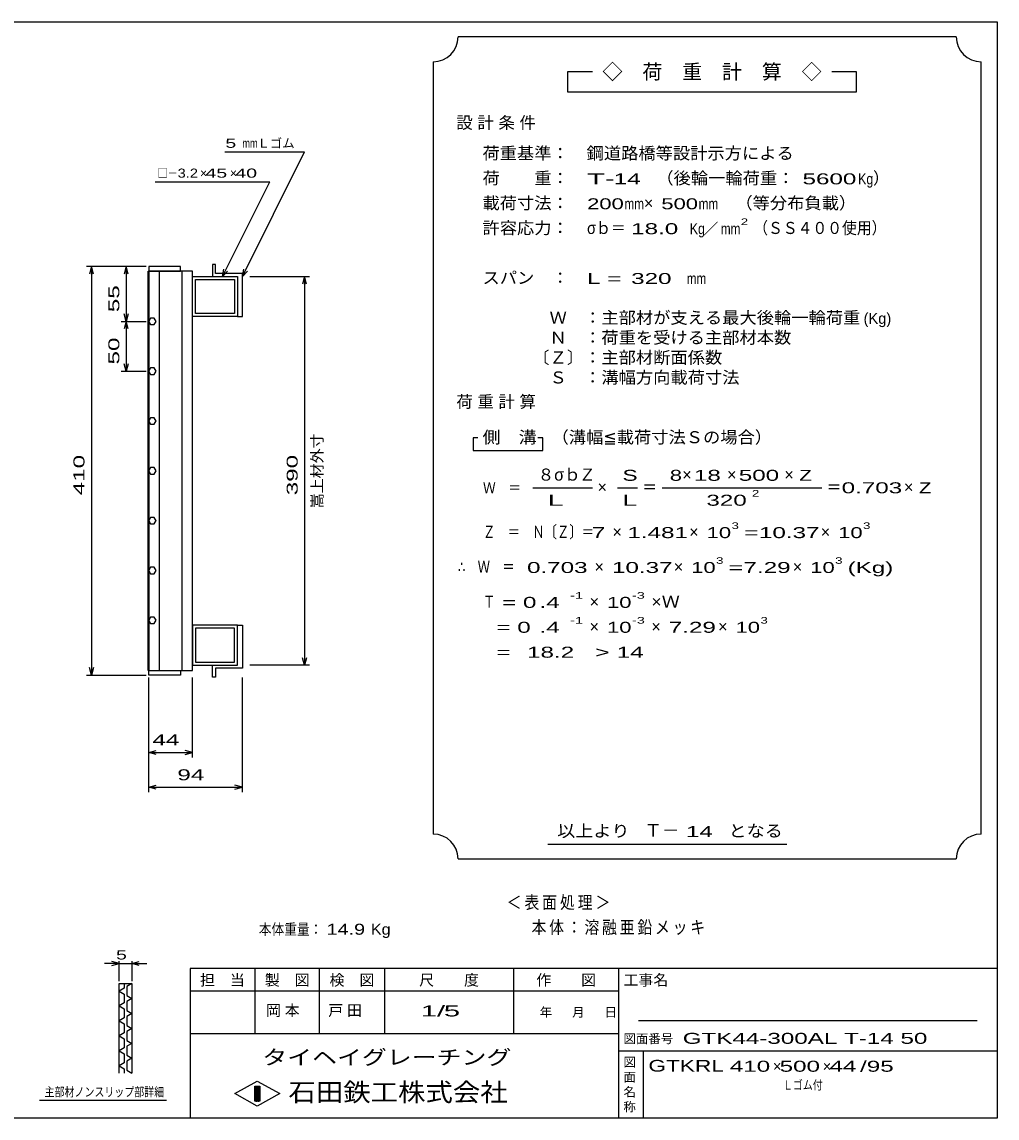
# Model space of a CAD drawing. Units: millimetres, scale not verified. Extents: x -910 to 866, y -641 to 527.
# Drawn here: x -113 to 866, y -573 to 527 of the extents above; entities that cross this region are included whole.
import ezdxf
from ezdxf.enums import TextEntityAlignment as Align

# ---------------------------------------------------------------- set-up
doc = ezdxf.new("R2010")
doc.units = ezdxf.units.MM
doc.header["$LTSCALE"] = 5
for name, color, linetype, lineweight in [('0_2', 150, 'Continuous', 25), ('16', 3, 'Continuous', 25), ('22', 4, 'Continuous', 25), ('24', 2, 'Continuous', 25), ('32', 4, 'Continuous', 25)]:
    doc.layers.add(name, color=color, linetype=linetype, lineweight=lineweight)
doc.styles.add('ベクトル', font='')
doc.styles.get('ベクトル').set_extended_font_data('ベクトル')

msp = doc.modelspace()

# ---------------------------------------------------------------- linework, layer by layer
at = {"layer": '0_2'}
for p, q in [((-864.5, 526.75), (865.5, 526.75)), ((865.5, 526.75), (865.5, -573.25)), ((865.5, -423.25), (55.5, -423.25)), ((55.5, -423.25), (55.5, -573.25)), ((120.5, -423.25), (120.5, -488.25)), ((185.5, -488.25), (185.5, -423.25)), ((250.5, -423.25), (250.5, -488.25)), ((380.5, -488.25), (380.5, -423.25)), ((485.5, -423.25), (485.5, -573.25)), ((485.5, -445.75), (55.5, -445.75)), ((845.5, -475.75), (505.5, -475.75)), ((55.5, -488.25), (485.5, -488.25)), ((485.5, -505.75), (865.5, -505.75)), ((510.5, -573.25), (510.5, -505.75)), ((100.5, -548.75), (123, -536.25)), ((123, -536.25), (145.5, -548.75)), ((123, -561.25), (100.5, -548.75)), ((120.5, -541.25), (125.5, -541.25)), ((120.5, -556.25), (120.5, -541.25)), ((120.5, -541.25), (121.5, -541.25)), ((121.5, -541.25), (121.5, -556.25)), ((122.5, -556.25), (122.5, -541.25)), ((122.5, -541.25), (123.5, -541.25)), ((145.5, -548.75), (123, -561.25)), ((123.5, -541.25), (123.5, -556.25)), ((124.5, -556.25), (124.5, -541.25)), ((124.5, -541.25), (125.5, -541.25)), ((125.5, -541.25), (125.5, -556.25)), ((125.5, -541.25), (125.5, -556.25)), ((125.5, -556.25), (120.5, -556.25)), ((121.5, -556.25), (122.5, -556.25)), ((123.5, -556.25), (124.5, -556.25)), ((865.5, -573.25), (-864.5, -573.25))]:
    msp.add_line(p, q, dxfattribs=at)
at = {"layer": '16'}
for p, q in [((13.3, -124.25), (13.3, 276.75)), ((13.3, 276.75), (14, 276.75)), ((46, 281.25), (14, 281.25)), ((14, 281.25), (14, 276.75)), ((14, 276.75), (46, 276.75)), ((14, 276.75), (14, -124.25)), ((58, 276.75), (14, 276.75)), ((24.5, 276.75), (24.5, -124.25)), ((46, 276.75), (46, 281.25)), ((47.5, -124.25), (47.5, 276.75)), ((58, -124.25), (58, 276.75)), ((81, 283.25), (78, 283.25)), ((78, 283.25), (78, 271.25)), ((81, 274.25), (81, 283.25)), ((58, 271.25), (103, 271.25)), ((58, 231.25), (58, 271.25)), ((61, 268.25), (100, 268.25)), ((61, 234.25), (61, 268.25)), ((78, 271.25), (103, 271.25)), ((108, 274.25), (81, 274.25)), ((100, 268.25), (100, 234.25)), ((103, 271.25), (103, 231.25)), ((103, 271.25), (103, 231.25)), ((108, 231.25), (108, 274.25)), ((103, 231.25), (58, 231.25)), ((100, 234.25), (61, 234.25)), ((103, 231.25), (108, 231.25)), ((15.854, 229.485), (14, 226.225)), ((14, 226.225), (15.896, 222.99)), ((19.604, 229.51), (15.854, 229.485)), ((15.896, 222.99), (19.646, 223.015)), ((21.5, 226.25), (19.604, 229.51)), ((19.646, 223.015), (21.5, 226.275)), ((15.854, 179.485), (14, 176.225)), ((14, 176.225), (15.896, 172.99)), ((19.604, 179.51), (15.854, 179.485)), ((21.5, 176.25), (19.604, 179.51)), ((19.646, 173.015), (21.5, 176.275)), ((15.896, 172.99), (19.646, 173.015)), ((15.854, 129.485), (14, 126.225)), ((14, 126.225), (15.896, 122.99)), ((19.604, 129.51), (15.854, 129.485)), ((15.896, 122.99), (19.646, 123.015)), ((21.5, 126.25), (19.604, 129.51)), ((19.646, 123.015), (21.5, 126.275)), ((15.854, 79.485), (14, 76.225)), ((19.604, 79.51), (15.854, 79.485)), ((21.5, 76.25), (19.604, 79.51)), ((14, 76.225), (15.896, 72.99)), ((15.896, 72.99), (19.646, 73.015)), ((19.646, 73.015), (21.5, 76.275)), ((15.854, 29.485), (14, 26.225)), ((14, 26.225), (15.896, 22.99)), ((19.604, 29.51), (15.854, 29.485)), ((15.896, 22.99), (19.646, 23.015)), ((21.5, 26.25), (19.604, 29.51)), ((19.646, 23.015), (21.5, 26.275)), ((15.854, -20.515), (14, -23.775)), ((19.604, -20.49), (15.854, -20.515)), ((21.5, -23.75), (19.604, -20.49)), ((14, -23.775), (15.896, -27.01)), ((15.896, -27.01), (19.646, -26.985)), ((19.646, -26.985), (21.5, -23.725)), ((15.854, -70.515), (14, -73.775)), ((14, -73.775), (15.896, -77.01)), ((19.604, -70.49), (15.854, -70.515)), ((15.896, -77.01), (19.646, -76.985)), ((21.5, -73.75), (19.604, -70.49)), ((19.646, -76.985), (21.5, -73.725)), ((103, -78.75), (58, -78.75)), ((58, -78.75), (58, -118.75)), ((100, -81.75), (61, -81.75)), ((61, -81.75), (61, -115.75)), ((100, -115.75), (100, -81.75)), ((103, -118.75), (103, -78.75)), ((103, -78.75), (108, -78.75)), ((103, -118.75), (103, -78.75)), ((108, -78.75), (108, -121.75)), ((58, -118.75), (103, -118.75)), ((61, -115.75), (100, -115.75)), ((78, -130.75), (78, -118.75)), ((78, -118.75), (103, -118.75)), ((14, -124.25), (13.3, -124.25)), ((14, -124.25), (46, -124.25)), ((14, -128.75), (14, -124.25)), ((14, -124.25), (58, -124.25)), ((46, -128.75), (14, -128.75)), ((46, -124.25), (46, -128.75)), ((81, -130.75), (78, -130.75)), ((108, -121.75), (81, -121.75)), ((81, -121.75), (81, -130.75))]:
    msp.add_line(p, q, dxfattribs=at)
at = {"layer": '22'}
for p, q in [((90.5, 396.25), (170.5, 396.25)), ((108, 271.25), (170.5, 396.25)), ((20.5, 366.25), (135.5, 366.25)), ((88, 271.25), (135.5, 366.25)), ((11.5, 281.25), (-48.5, 281.25)), ((-43.5, 281.25), (-45.5, 273.75)), ((-41.5, 273.75), (-43.5, 281.25)), ((-43.5, 281.25), (-43.5, -128.75)), ((11.5, 281.25), (-13.5, 281.25)), ((-8.5, 281.25), (-10.5, 273.75)), ((-6.5, 273.75), (-8.5, 281.25)), ((-8.5, 281.25), (-8.5, 226.25)), ((88, 271.25), (89.5, 278.55)), ((88, 271.25), (93, 276.75)), ((108, 271.25), (109.5, 278.55)), ((108, 271.25), (113, 276.75)), ((115.5, 271.25), (175.5, 271.25)), ((170.5, 271.25), (168.5, 263.75)), ((172.5, 263.75), (170.5, 271.25)), ((170.5, 271.25), (170.5, -118.75)), ((-8.5, 226.25), (-10.5, 233.75)), ((-6.5, 233.75), (-8.5, 226.25)), ((-13.5, 226.25), (11.5, 226.25)), ((-8.5, 226.25), (-10.5, 218.75)), ((-6.5, 218.75), (-8.5, 226.25)), ((-8.5, 226.25), (-8.5, 176.25)), ((-13.5, 176.25), (11.5, 176.25)), ((-8.5, 176.25), (-10.5, 183.75)), ((-6.5, 183.75), (-8.5, 176.25)), ((175.5, -118.75), (115.5, -118.75)), ((170.5, -118.75), (168.5, -111.25)), ((172.5, -111.25), (170.5, -118.75)), ((-48.5, -128.75), (11.5, -128.75)), ((-43.5, -128.75), (-45.5, -121.25)), ((-41.5, -121.25), (-43.5, -128.75)), ((14, -211.25), (14, -131.25)), ((14, -246.25), (14, -131.25)), ((58, -211.25), (58, -131.25)), ((108, -246.25), (108, -131.25)), ((14, -206.25), (21.5, -204.25)), ((21.5, -208.25), (14, -206.25)), ((14, -206.25), (58, -206.25)), ((58, -206.25), (50.5, -204.25)), ((50.5, -208.25), (58, -206.25)), ((14, -241.25), (21.5, -239.25)), ((21.5, -243.25), (14, -241.25)), ((14, -241.25), (108, -241.25)), ((108, -241.25), (100.5, -239.25)), ((100.5, -243.25), (108, -241.25))]:
    msp.add_line(p, q, dxfattribs=at)
at = {"layer": '24', "color": 4}
for p, q in [((824.5, 511.75), (324.5, 511.75)), ((299.5, 486.75), (299.5, -288.25)), ((849.5, -288.25), (849.5, 486.75)), ((459.5, 476.75), (434.5, 476.75)), ((434.5, 476.75), (434.5, 456.75)), ((724.5, 476.75), (699.5, 476.75)), ((724.5, 456.75), (724.5, 476.75)), ((434.5, 456.75), (724.5, 456.75)), ((344.5, 109.25), (339.5, 109.25)), ((339.5, 109.25), (339.5, 96.75)), ((409.5, 109.25), (404.5, 109.25)), ((409.5, 96.75), (409.5, 109.25)), ((339.5, 96.75), (409.5, 96.75)), ((399.5, 59.25), (459.5, 59.25)), ((484.5, 59.25), (504.5, 59.25)), ((529.5, 59.25), (689.5, 59.25)), ((414.5, -298.25), (654.5, -298.25)), ((324.5, -313.25), (824.5, -313.25))]:
    msp.add_line(p, q, dxfattribs=at)
for centre, start, end in [((299.5, 511.75), 270, 0), ((849.5, 511.75), 180, 270), ((299.5, -313.25), 0, 90), ((849.5, -313.25), 90, 180)]:
    msp.add_arc(centre, 25, start, end, dxfattribs=at)
at = {"layer": '32'}
for p, q in [((-15.5, -418.25), (-23, -416.25)), ((-15.5, -435.75), (-15.5, -415.75)), ((-3, -415.75), (-3, -435.75)), ((-3, -418.25), (4.5, -416.25)), ((-15.5, -418.25), (-30.5, -418.25)), ((-23, -420.25), (-15.5, -418.25)), ((-15.5, -418.25), (-3, -418.25)), ((4.5, -420.25), (-3, -418.25)), ((-3, -418.25), (12, -418.25)), ((-15.5, -438.25), (-3, -438.25)), ((-15.5, -528.25), (-15.5, -438.25)), ((-10.5, -438.25), (-10.5, -442.75)), ((-3, -438.25), (-8, -441.25)), ((-3, -438.25), (-3, -528.25)), ((-10.5, -442.75), (-15.5, -445.75)), ((-15.5, -445.75), (-10.5, -448.75)), ((-10.5, -448.75), (-10.5, -457.75)), ((-8, -441.25), (-8, -450.25)), ((-8, -450.25), (-3, -453.25)), ((-10.5, -457.75), (-15.5, -460.75)), ((-15.5, -460.75), (-10.5, -463.75)), ((-3, -453.25), (-8, -456.25)), ((-8, -456.25), (-8, -465.25)), ((-10.5, -472.75), (-15.5, -475.75)), ((-10.5, -463.75), (-10.5, -472.75)), ((-8, -465.25), (-3, -468.25)), ((-3, -468.25), (-8, -471.25)), ((-8, -471.25), (-8, -480.25)), ((-15.5, -475.75), (-10.5, -478.75)), ((-10.5, -478.75), (-10.5, -487.75)), ((-8, -480.25), (-3, -483.25)), ((-3, -483.25), (-8, -486.25)), ((-10.5, -487.75), (-15.5, -490.75)), ((-15.5, -490.75), (-10.5, -493.75)), ((-10.5, -493.75), (-10.5, -502.75)), ((-8, -486.25), (-8, -495.25)), ((-10.5, -502.75), (-15.5, -505.75)), ((-15.5, -505.75), (-10.5, -508.75)), ((-8, -495.25), (-3, -498.25)), ((-3, -498.25), (-8, -501.25)), ((-8, -501.25), (-8, -510.25)), ((-10.5, -508.75), (-10.5, -517.75)), ((-8, -510.25), (-3, -513.25)), ((-3, -513.25), (-8, -516.25)), ((-8, -516.25), (-8, -525.25)), ((-10.5, -517.75), (-15.5, -520.75)), ((-15.5, -520.75), (-10.5, -523.75)), ((-10.5, -523.75), (-10.5, -528.25)), ((-8, -525.25), (-3, -528.25)), ((32, -555.75), (-95.5, -555.75))]:
    msp.add_line(p, q, dxfattribs=at)

# ---------------------------------------------------------------- texts
at = {"layer": '0_2', "style": 'ベクトル'}
for s, height, p in [('担\u3000当', 11, (65.5, -434.75)), ('製\u3000図', 11, (130.5, -434.75)), ('検\u3000図', 11, (195.5, -434.75)), ('尺\u3000\u3000度', 11, (285.5, -434.75)), ('作\u3000\u3000図', 11, (403, -434.75)), ('工事名', 11, (490.5, -434.75)), ('年', 9.164, (406.5, -467)), ('月', 9.164, (439, -467)), ('日', 9.164, (471.5, -467)), ('図面番号', 9.164, (490.5, -493.5)), ('図', 9.164, (490.5, -517)), ('面', 9.164, (490.5, -532)), ('名', 9.164, (490.5, -547)), ('称', 9.164, (490.5, -562))]:
    msp.add_text(s, height=height, dxfattribs=at).set_placement(p, align=Align.MIDDLE_LEFT)
at = {"layer": '0_2', "color": 222, "style": 'ベクトル'}
for s, height, width, p in [('タイヘイグレーチング', 14.66, 1.25, (128, -512.25)), ('石田鉄工株式会社', 18.33, 1.1, (154.25, -547.25))]:
    msp.add_text(s, height=height, dxfattribs=dict(at, width=width)).set_placement(p, align=Align.MIDDLE_LEFT)
at = {"layer": '22', "color": 2, "style": 'ベクトル'}
for s, height, width, p in [(' 5 ', 9.164, 1.6, (85.5, 405)), ('mm', 9.164, 0.75, (108, 405)), ('□－', 9.164, 0.8, (23, 375)), ('3.2', 9.164, 1.2, (43, 375)), (' 45 ', 9.164, 1.6, (65.5, 375)), (' 40 ', 9.164, 1.6, (95.5, 375)), (' 44 ', 11, 1.65, (11, -193.75)), (' 94 ', 11, 1.65, (36, -228.75)), ('本体重量：', 11, 0.85, (124.5, -383.75)), (' 14.9', 11, 1.35, (187, -383.75)), ('Kg', 11, 1.1, (237, -383.75)), ('1/', 11, 2, (287, -465.75)), (' 5 ', 11, 2, (302, -465.75)), ('GTK44-300AL T-14 50          ', 11, 1.65, (550, -493.25)), ('GTKRL', 11.73, 1.45, (515.5, -520.75)), (' 410 ', 11, 1.65, (590.5, -521.25)), (' 500 ', 11, 1.65, (640.5, -521.25)), (' 44 ', 11, 1.65, (690.5, -521.25)), ('/', 11, 1.65, (728, -521.25)), (' 95 ', 11, 1.65, (728, -521.25)), ('Ｌゴム付', 9.164, 0.8, (650.5, -540))]:
    msp.add_text(s, height=height, dxfattribs=dict(at, width=width)).set_placement(p, align=Align.MIDDLE_LEFT)
for s, height, p in [('Ｌゴム', 9.164, (123, 405)), ('×', 9.164, (65.5, 375)), ('×', 9.164, (95.5, 375)), ('×', 11, (640.5, -521.25)), ('×', 11, (690.5, -521.25))]:
    msp.add_text(s, height=height, dxfattribs=at).set_placement(p, align=Align.MIDDLE_LEFT)
at = {"layer": '22', "color": 2, "style": 'ベクトル', "width": 1.65}
for s, p in [(' 55 ', (-21, 228.75)), (' 50 ', (-21, 176.25)), (' 410 ', (-56, 45)), (' 390', (158, 45))]:
    msp.add_text(s, height=11, rotation=90, dxfattribs=at).set_placement(p, align=Align.MIDDLE_LEFT)
at = {"layer": '22', "color": 2, "style": 'ベクトル'}
msp.add_text('嵩上材外寸', height=11, rotation=90, dxfattribs=at).set_placement((183, 38.75), align=Align.MIDDLE_LEFT)
at = {"layer": '22', "color": 2, "attachment_point": 4, "style": 'ベクトル'}
for s, insert, char_height in [('\\T1.2;\\W0.85;＜表面処理＞', (373.25, -357.5), 12.83), ('\\T1.19;\\W0.85;本体：溶融亜鉛メッキ', (398.25, -382.5), 12.83), ('\\T1.25;岡本\u3000', (131.75, -465.75), 11), ('\\T1.25;戸田\u3000', (194.25, -465.75), 11)]:
    msp.add_mtext(s, dxfattribs=dict(at, insert=insert, char_height=char_height))
at = {"layer": '24', "style": 'ベクトル'}
for s, height, p in [('◇\u3000荷\u3000重\u3000計\u3000算\u3000◇', 14.66, (469.5, 476.75)), ('）', 12.1, (741, 370)), ('×', 12.1, (511, 345)), ('／', 11, (570.75, 319.25)), ('(Kg)', 11, (731.5, 229.25)), ('８', 12.1, (404.5, 72.5)), ('σｂ', 12.1, (421, 72.5)), ('Ｚ', 12.1, (446, 72.5)), ('×', 12.1, (549.5, 72.5)), ('×', 12.1, (594.5, 72.5)), ('×', 12.1, (652, 72.5)), ('×', 12.1, (464.5, 60)), ('×', 12.1, (772, 60)), ('×', 12.1, (479.5, 15)), ('×', 12.1, (556.5, 15)), ('×', 12.1, (688.5, 15)), ('×', 12.1, (461.5, -20)), ('×', 12.1, (541, -20)), ('×', 12.1, (660.5, -20)), ('×', 12.1, (456.5, -55)), ('×', 12.1, (456.5, -80)), ('×', 12.1, (518.5, -80)), ('×', 12.1, (585.5, -80)), ('Ｔ－', 12.83, (511.5, -284.5))]:
    msp.add_text(s, height=height, dxfattribs=at).set_placement(p, align=Align.MIDDLE_LEFT)
for s, height, width, p in [('荷重基準：\u3000', 12.1, 1.05, (349, 395)), ('鋼道路橋等設計示方による', 12.1, 1.05, (453.5, 395)), ('荷\u3000\u3000重：\u3000', 12.1, 1.05, (349, 370)), ('T-', 11, 2, (454, 369.25)), (' 14 ', 11, 1.65, (474, 369.25)), ('（後輪一輪荷重：', 12.1, 1.05, (523.5, 370)), (' 5600', 11, 1.65, (663.5, 369.25)), ('Kg', 11, 0.85, (726, 369.25)), ('載荷寸法：\u3000', 12.1, 1.05, (349, 345)), ('\u3000（等分布負載）', 12.1, 1.05, (585.5, 345)), ('200', 11, 1.5, (454, 344.25)), ('mm', 11, 0.8, (491.5, 344.25)), ('500', 11, 1.5, (528.5, 344.25)), ('mm', 11, 0.8, (566, 344.25)), ('許容応力：\u3000', 12.1, 1.05, (349, 320)), ('σｂ＝', 12.1, 0.9, (454, 320)), (' 18.0', 11, 1.65, (491.5, 319.25)), ('Kg', 11, 0.85, (557, 319.25)), ('mm', 11, 0.8, (588.25, 319.25)), ('2', 6.598, 1.5, (608.25, 326.25)), ('（ＳＳ４００使用）', 12.1, 0.9, (620.75, 320)), ('スパン\u3000：\u3000', 12.1, 1.05, (349, 270)), ('L =', 11, 1.65, (454, 269.25)), (' 320 ', 11, 1.65, (491.5, 269.25)), ('mm', 11, 0.8, (554, 269.25)), ('\u3000Ｗ\u3000：主部材が支える最大後輪一輪荷重', 12.1, 1.05, (399, 230)), ('\u3000Ｎ\u3000：荷重を受ける主部材本数', 12.1, 1.05, (399, 210)), ('〔Ｚ〕：主部材断面係数', 12.1, 1.05, (399, 190)), ('\u3000Ｓ\u3000：溝幅方向載荷寸法', 12.1, 1.05, (399, 170)), ('側\u3000溝', 12.1, 1.1, (349, 110)), ('\u3000（溝幅≦載荷寸法Ｓの場合）', 12.1, 1.05, (401, 110)), ('S', 11, 1.55, (489.5, 71.75)), ('8', 11, 1.5, (537, 71.75)), (' 18 ', 11, 1.65, (554.5, 71.75)), (' 500 ', 11, 1.65, (599.5, 71.75)), ('Z', 11, 1.4, (667, 71.75)), ('Ｗ\u3000＝', 11, 0.85, (349.5, 59.25)), ('＝', 12.1, 0.9, (509.5, 60)), ('2', 6.598, 1.5, (619.5, 53.75)), ('＝', 12.1, 0.9, (694.5, 60)), ('0.703', 11, 1.65, (709.5, 59.25)), ('Z', 11, 1.4, (787, 59.25)), ('L', 11, 1.8, (489.5, 46.75)), (' 320 ', 11, 1.65, (567, 46.75)), ('Ｚ\u3000＝\u3000Ｎ〔Ｚ〕＝', 12.1, 0.75, (349.5, 15)), ('3', 6.598, 1.5, (599, 21.25)), ('3', 6.598, 1.5, (731, 21.25)), (' 7 ', 11, 1.65, (452, 14.25)), ('1.481', 11, 1.65, (494.5, 14.25)), ('10', 11, 1.5, (574, 14.25)), ('=', 11, 1.7, (611.5, 14.25)), ('10.37', 11, 1.65, (626.5, 14.25)), ('10', 11, 1.5, (706, 14.25)), ('3', 6.598, 1.5, (583.5, -13.75)), ('3', 6.598, 1.5, (703, -13.75)), ('∴\u3000Ｗ\u3000＝', 12.1, 0.75, (324.5, -20)), (' 0.703', 11, 1.65, (387, -20.75)), ('10.37', 11, 1.65, (479, -20.75)), ('10', 11, 1.5, (558.5, -20.75)), ('=', 11, 1.7, (596, -20.75)), ('7.29', 11, 1.65, (611, -20.75)), ('10', 11, 1.5, (678, -20.75)), ('(Kg)', 11, 1.65, (715.5, -20.75)), ('Ｔ', 12.1, 0.75, (349.5, -55)), (' = 0', 11, 1.65, (362, -55.75)), (' .4 ', 11, 1.65, (399.5, -55.75)), ('-1', 6.598, 1.65, (437, -48.75)), ('10', 11, 1.5, (474, -55.75)), ('-3', 6.598, 1.65, (499, -48.75)), ('×Ｗ', 12.1, 1.1, (518.5, -55)), ('  = 0', 11, 1.65, (349.5, -80.75)), (' .4 ', 11, 1.65, (399.5, -80.75)), ('-1', 6.598, 1.65, (437, -73.75)), ('10', 11, 1.5, (474, -80.75)), ('-3', 6.598, 1.65, (499, -73.75)), ('7.29', 11, 1.65, (536, -80.75)), ('10', 11, 1.5, (603, -80.75)), ('3', 6.598, 1.5, (628, -73.75)), ('  =', 11, 1.65, (349.5, -105.75)), (' 18.2', 11, 1.65, (387, -105.75)), ('>', 11, 1.7, (462, -105.75)), (' 14 ', 11, 1.65, (477, -105.75)), ('以上より\u3000', 12.1, 1.1, (424, -285)), (' 14 ', 11, 1.65, (546.5, -285.75)), ('となる', 12.1, 1.1, (596, -285))]:
    msp.add_text(s, height=height, dxfattribs=dict(at, width=width)).set_placement(p, align=Align.MIDDLE_LEFT)
at = {"layer": '24', "attachment_point": 4, "style": 'ベクトル'}
for s, insert, char_height in [('\\T1.28;設計条件', (322.75, 425), 12.1), ('\\T1.28;荷重計算', (322.75, 145), 12.1), ('\\T1.5;\\W2;\\~L\\~', (402, 46.75), 11)]:
    msp.add_mtext(s, dxfattribs=dict(at, insert=insert, char_height=char_height))
at = {"layer": '32', "color": 2, "style": 'ベクトル'}
for s, width, p in [(' 5 ', 1.6, (-24.25, -409.5)), ('主部材ノンスリップ部詳細', 0.8, (-90.5, -547))]:
    msp.add_text(s, height=9.164, dxfattribs=dict(at, width=width)).set_placement(p, align=Align.MIDDLE_LEFT)

doc.saveas('drawing.dxf')
